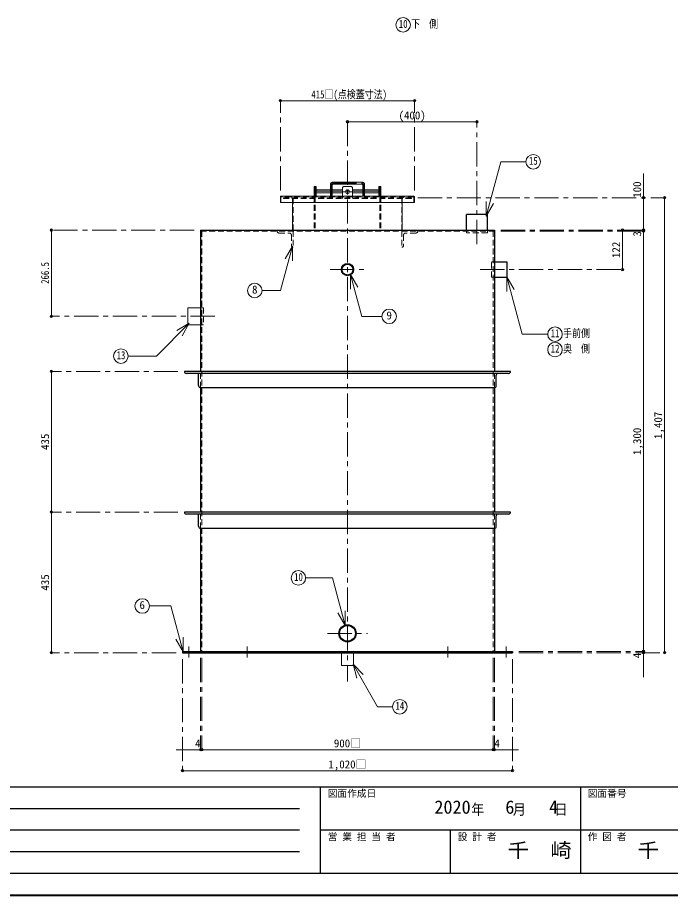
# Model space of a CAD drawing. Units: millimetres at full size, sheet at 1:15; details may follow other scales. Extents: x -3184 to 2891, y -2037 to 2178.
# Drawn here: x -1166 to 851, y -2037 to 678 of the extents above; entities that cross this region are included whole.
import ezdxf
from ezdxf.enums import TextEntityAlignment as Align

# ---------------------------------------------------------------- set-up
doc = ezdxf.new("R2010")
doc.units = ezdxf.units.MM
doc.header["$LTSCALE"] = 15
doc.header["$PDMODE"] = 32
doc.header["$PDSIZE"] = 7.5
doc.linetypes.add('CHAIN1', pattern=[8, 5, -1, 1, -1])
doc.linetypes.add('DASHED1', pattern=[1.8, 1.2, -0.6])
doc.layers.add('0-0', color=7, linetype='Continuous', lineweight=18)
doc.styles.add('ＭＳ ゴシック', font='')
doc.styles.get('ＭＳ ゴシック').set_extended_font_data('MS Gothic')

msp = doc.modelspace()

# ---------------------------------------------------------------- linework, layer by layer
at = {"layer": '0-0', "color": 4, "linetype": 'CHAIN1', "lineweight": 9}
for p, q in [((-354.2, 143.37), (-354.2, 420.37)), ((60.8, 143.37), (60.8, 420.37)), ((-146.7, 355.37), (-146.7, -1375.63)), ((253.3, -22.63), (253.3, 355.37)), ((-193.7, 165.37), (-99.7, 165.37)), ((-249.7, 140.37), (-199.7, 140.37)), ((-196.7, 162.37), (-196.7, 125.37)), ((-193.7, 140.37), (-161.7, 140.37)), ((-162.7, 139.07), (-130.7, 139.07)), ((-131.7, 140.37), (-99.7, 140.37)), ((-96.7, 162.37), (-96.7, 125.37)), ((-43.7, 140.37), (-93.7, 140.37)), ((70.8, 120.37), (833.3, 120.37)), ((-620.7, 20.37), (-1061.7, 20.37)), ((327.3, 20.37), (768.3, 20.37)), ((327.3, 17.37), (768.3, 17.37)), ((-200.7, -101.63), (-92.7, -101.63)), ((263.3, -101.63), (703.3, -101.63)), ((-556.7, -246.13), (-1061.7, -246.13)), ((-670.7, -416.63), (-1061.7, -416.63)), ((-670.7, -851.63), (-1061.7, -851.63)), ((-208.2, -1226.63), (-85.2, -1226.63)), ((-636.7, -1267.63), (-636.7, -1301.63)), ((-456.7, -1267.63), (-456.7, -1301.63)), ((163.3, -1267.63), (163.3, -1301.63)), ((343.3, -1267.63), (343.3, -1301.63)), ((-676.7, -1286.63), (-1061.7, -1286.63)), ((-600.7, -1302.63), (-600.7, -1586.63)), ((-596.7, -1302.63), (-596.7, -1586.63)), ((303.3, -1302.63), (303.3, -1586.63)), ((307.3, -1302.63), (307.3, -1586.63)), ((383.3, -1282.63), (768.3, -1282.63)), ((383.3, -1286.63), (833.3, -1286.63)), ((-656.7, -1306.63), (-656.7, -1651.63)), ((363.3, -1306.63), (363.3, -1651.63))]:
    msp.add_line(p, q, dxfattribs=at)
at = {"layer": '0-0', "color": 4, "lineweight": 9}
for p, q in [((-354.2, 420.37), (60.8, 420.37)), ((-146.7, 355.37), (253.3, 355.37)), ((768.3, 20.37), (768.3, 195.37)), ((-249.7, 155.37), (-249.7, 125.37)), ((-246.7, 155.37), (-249.7, 155.37)), ((-243.7, 144.87), (-199.7, 144.87)), ((-243.7, 135.87), (-199.7, 135.87)), ((-193.7, 144.87), (-161.7, 144.87)), ((-193.7, 135.87), (-161.7, 135.87)), ((-131.7, 144.87), (-99.7, 144.87)), ((-131.7, 135.87), (-99.7, 135.87)), ((-49.7, 144.87), (-93.7, 144.87)), ((-49.7, 135.87), (-93.7, 135.87)), ((-46.7, 155.37), (-43.7, 155.37)), ((-43.7, 155.37), (-43.7, 125.37)), ((833.3, -1286.63), (833.3, 120.37)), ((-316.2, 105.37), (-316.2, 20.37)), ((22.8, 105.37), (22.8, 20.37)), ((-1061.7, -246.13), (-1061.7, 20.37)), ((703.3, -101.63), (703.3, 20.37)), ((768.3, 20.37), (768.3, 17.37)), ((768.3, 17.37), (768.3, -1282.63)), ((-1061.7, -416.63), (-1061.7, -851.63)), ((-1061.7, -851.63), (-1061.7, -1286.63)), ((768.3, -1282.63), (768.3, -1361.63)), ((-596.7, -1586.63), (-675.7, -1586.63)), ((303.3, -1586.63), (-596.7, -1586.63)), ((303.3, -1586.63), (382.3, -1586.63)), ((-656.7, -1651.63), (363.3, -1651.63))]:
    msp.add_line(p, q, dxfattribs=at)
at = {"layer": '0-0'}
for p, q in [((281.95, 63.37), (327.08, 231.8)), ((404.84, 231.8), (327.08, 231.8)), ((-99.7, 168.37), (-193.7, 168.37)), ((-246.7, 155.37), (-243.7, 155.37)), ((-246.7, 155.37), (-246.7, 125.37)), ((-243.7, 125.37), (-243.7, 155.37)), ((-199.7, 162.37), (-199.7, 125.37)), ((-193.7, 160.87), (-193.7, 125.37)), ((-101.2, 162.37), (-192.2, 162.37)), ((-161.7, 152.07), (-158.7, 155.07)), ((-161.7, 152.07), (-161.7, 125.37)), ((-134.7, 155.07), (-158.7, 155.07)), ((-134.7, 155.07), (-131.7, 152.07)), ((-131.7, 152.07), (-131.7, 125.37)), ((-99.7, 160.87), (-99.7, 125.37)), ((-93.7, 162.37), (-93.7, 125.37)), ((-46.7, 155.37), (-49.7, 155.37)), ((-49.7, 125.37), (-49.7, 155.37)), ((-46.7, 155.37), (-46.7, 125.37)), ((-354.2, 123.37), (-354.2, 105.37)), ((-352.2, 125.37), (58.8, 125.37)), ((60.8, 123.37), (60.8, 105.37)), ((60.8, 105.37), (-354.2, 105.37)), ((281.95, 63.37), (281.95, 108.37)), ((281.95, 63.37), (304.45, 102.34)), ((-317.07, -29.57), (-353.73, -166.39)), ((-317.07, -29.57), (-339.57, -68.54)), ((-317.07, -29.57), (-317.07, -74.57)), ((-137.06, -116.75), (-114.56, -155.73)), ((-137.06, -116.75), (-137.06, -161.75)), ((345.66, -123.97), (368.16, -162.94)), ((345.66, -123.97), (345.66, -168.97)), ((345.66, -123.97), (393.21, -301.45)), ((-410.67, -166.39), (-353.73, -166.39)), ((-639.7, -272.63), (-639.7, -219.63)), ((-639.7, -219.63), (-600.7, -219.63)), ((-635.52, -267.78), (-674.49, -290.28)), ((-635.52, -267.78), (-658.02, -306.75)), ((-639.7, -272.63), (-600.7, -272.63)), ((472.18, -301.45), (393.21, -301.45)), ((-275.99, -1055.19), (-193.26, -1055.19)), ((-153.96, -1201.87), (-193.26, -1055.19)), ((-692.85, -1141.95), (-758.64, -1141.95)), ((-654.94, -1283.43), (-692.85, -1141.95)), ((-153.96, -1201.87), (-176.46, -1162.9)), ((-153.96, -1201.87), (-153.96, -1156.87)), ((-654.94, -1283.43), (-677.44, -1244.46)), ((-654.94, -1283.43), (-654.94, -1238.43)), ((-165.7, -1286.63), (-165.7, -1325.63)), ((-127.7, -1286.63), (-127.7, -1325.63)), ((-127.7, -1325.63), (-165.7, -1325.63)), ((-129.62, -1322.12), (-117.97, -1365.59)), ((-129.62, -1322.12), (-97.8, -1353.94)), ((-129.62, -1322.12), (-53.75, -1453.54)), ((-7.65, -1453.54), (-53.75, -1453.54))]:
    msp.add_line(p, q, dxfattribs=at)
at = {"layer": '0-0', "color": 4, "linetype": 'DASHED1', "lineweight": 9}
for p, q in [((-249.7, 144.87), (-243.7, 144.87)), ((-249.7, 135.87), (-243.7, 135.87)), ((-43.7, 144.87), (-49.7, 144.87)), ((-43.7, 135.87), (-49.7, 135.87)), ((-352.2, 122.37), (-352.2, 105.37)), ((57.8, 123.37), (-351.2, 123.37)), ((-344.2, 120.37), (-344.2, 118.37)), ((50.8, 120.37), (-344.2, 120.37)), ((50.8, 118.37), (-344.2, 118.37)), ((-339.2, 123.37), (-339.2, 120.37)), ((-319.2, 123.37), (-319.2, 120.37)), ((-316.2, 117.37), (-316.2, 105.37)), ((-314.2, 118.37), (-314.2, 17.37)), ((-249.7, 125.37), (-249.7, 20.37)), ((-246.7, 125.37), (-246.7, 20.37)), ((-166.45, 125.37), (-166.45, 123.37)), ((-161.7, 118.37), (-161.7, 125.37)), ((-131.7, 118.37), (-131.7, 125.37)), ((-126.95, 125.37), (-126.95, 123.37)), ((-46.7, 125.37), (-46.7, 20.37)), ((-43.7, 125.37), (-43.7, 20.37)), ((20.8, 118.37), (20.8, 17.37)), ((22.8, 117.37), (22.8, 105.37)), ((25.8, 123.37), (25.8, 120.37)), ((45.8, 123.37), (45.8, 120.37)), ((50.8, 120.37), (50.8, 118.37)), ((58.8, 122.37), (58.8, 105.37)), ((-600.7, -219.63), (-591.7, -219.63)), ((-591.7, -219.63), (-591.7, -272.63)), ((-600.7, -272.63), (-591.7, -272.63)), ((-643.7, -1282.63), (-643.7, -1286.63)), ((-629.7, -1282.63), (-629.7, -1286.63)), ((-165.7, -1286.63), (-165.7, -1282.63)), ((-127.7, -1286.63), (-127.7, -1282.63)), ((336.3, -1282.63), (336.3, -1286.63)), ((350.3, -1282.63), (350.3, -1286.63))]:
    msp.add_line(p, q, dxfattribs=at)
at = {"layer": '0-0', "color": 5, "lineweight": 25}
for p, q in [((285.8, 68.37), (220.8, 68.37)), ((220.8, 20.37), (220.8, 68.37)), ((285.8, 20.37), (285.8, 68.37)), ((-600.7, 20.37), (307.3, 20.37)), ((-600.7, 20.37), (-600.7, -416.63)), ((307.3, 20.37), (307.3, -416.63)), ((307.3, -78.13), (346.3, -78.13)), ((346.3, -78.13), (346.3, -125.13)), ((307.3, -125.13), (346.3, -125.13)), ((357.3, -416.63), (-650.7, -416.63)), ((351.3, -422.63), (-644.7, -422.63)), ((-606.7, -460.63), (-606.7, -428.63)), ((313.3, -460.63), (313.3, -428.63)), ((-600.7, -466.63), (-600.7, -851.63)), ((-600.7, -466.63), (307.3, -466.63)), ((307.3, -466.63), (307.3, -851.63)), ((357.3, -851.63), (-650.7, -851.63)), ((351.3, -857.63), (-644.7, -857.63)), ((-606.7, -895.63), (-606.7, -863.63)), ((313.3, -895.63), (313.3, -863.63)), ((-600.7, -901.63), (307.3, -901.63)), ((-600.7, -901.63), (-600.7, -1282.63)), ((307.3, -901.63), (307.3, -1282.63)), ((-656.7, -1282.63), (-656.7, -1286.63)), ((-656.7, -1286.63), (363.3, -1286.63))]:
    msp.add_line(p, q, dxfattribs=at)
at = {"layer": '0-0', "linetype": 'DASHED1'}
for p, q in [((-600.7, 17.37), (307.3, 17.37)), ((-596.7, 17.37), (-596.7, -1282.63)), ((-358.2, 11.37), (-326.2, 11.37)), ((-320.2, 5.37), (-320.2, -26.63)), ((-314.2, 17.37), (-314.2, -32.63)), ((20.8, 17.37), (20.8, -32.63)), ((26.8, 5.37), (26.8, -26.63)), ((64.8, 11.37), (32.8, 11.37)), ((285.8, 12.37), (285.8, 20.37)), ((303.3, 17.37), (303.3, -1282.63)), ((298.3, -78.13), (307.3, -78.13)), ((298.3, -125.13), (298.3, -78.13)), ((298.3, -125.13), (307.3, -125.13)), ((-600.7, -466.63), (-600.7, -416.63)), ((307.3, -466.63), (307.3, -416.63)), ((-600.7, -901.63), (-600.7, -851.63)), ((307.3, -901.63), (307.3, -851.63)), ((-463.7, -1282.63), (-463.7, -1286.63)), ((-449.7, -1282.63), (-449.7, -1286.63)), ((156.3, -1282.63), (156.3, -1286.63)), ((170.3, -1282.63), (170.3, -1286.63))]:
    msp.add_line(p, q, dxfattribs=at)
at = {"layer": '0-0', "color": 6, "lineweight": 25}
for p, q in [((-3116.7, -1701.77), (2823.3, -1701.77)), ((-230.27, -1969.63), (-230.27, -1701.77)), ((573.3, -1701.77), (573.3, -1969.63)), ((-1687.42, -1768.74), (-294.56, -1768.74)), ((-294.56, -1835.7), (-1687.42, -1835.7)), ((2823.3, -1835.7), (-230.27, -1835.7)), ((171.51, -1969.63), (171.51, -1835.7)), ((-294.56, -1902.67), (-1687.42, -1902.67)), ((2823.3, -1969.63), (-3116.7, -1969.63))]:
    msp.add_line(p, q, dxfattribs=at)
at = {"layer": '0-0', "color": 1, "lineweight": 40}
msp.add_line((2890.8, -2037.13), (-3184.2, -2037.13), dxfattribs=at)
at = {"layer": '0-0', "linetype": 'DASHED1'}
msp.add_lwpolyline([(285.8, 12.37), (220.8, 12.37), (220.8, 20.37)], dxfattribs=at)
at = {"layer": '0-0'}
for points in [[(-137.06, -116.75), (-102.34, -246.34), (-40.37, -246.34)], [(-635.52, -267.78), (-737.09, -369.35), (-824.56, -369.35)]]:
    msp.add_lwpolyline(points, dxfattribs=at)
at = {"layer": '0-0', "color": 5, "lineweight": 25}
msp.add_lwpolyline([(-656.7, -1282.63), (363.3, -1282.63), (363.3, -1286.63)], dxfattribs=at)
at = {"layer": '0-0'}
for centre, radius in [((25.17, 655.22), 22.5), ((427.34, 231.8), 22.5), ((-146.7, 139.07), 6), ((-433.17, -166.39), 22.5), ((-17.87, -246.34), 22.5), ((494.68, -301.45), 22.5), ((-847.06, -369.35), 22.5), ((494.68, -348.95), 22.5), ((-298.49, -1055.19), 22.5), ((-781.14, -1141.95), 22.5), ((14.85, -1453.54), 22.5)]:
    msp.add_circle(centre, radius, dxfattribs=at)
at = {"layer": '0-0', "color": 5, "lineweight": 25}
for centre, radius in [((-146.7, -101.63), 19), ((-146.7, -101.63), 17), ((-146.7, -1226.63), 26.5), ((-146.7, -1226.63), 24.3)]:
    msp.add_circle(centre, radius, dxfattribs=at)
at = {"layer": '0-0'}
for centre, radius, start, end in [((-193.7, 162.37), 6, 90, 180), ((-99.7, 162.37), 6, 0, 90), ((-192.2, 160.87), 1.5, 90, 180), ((-101.2, 160.87), 1.5, 0, 90), ((-352.2, 123.37), 2, 90, 180), ((58.8, 123.37), 2, 0, 90)]:
    msp.add_arc(centre, radius, start, end, dxfattribs=at)
at = {"layer": '0-0', "color": 4, "linetype": 'CHAIN1', "lineweight": 9}
for centre, start, end in [((-193.7, 162.37), 90, 180), ((-99.7, 162.37), 0, 90)]:
    msp.add_arc(centre, 3, start, end, dxfattribs=at)
at = {"layer": '0-0', "color": 4, "linetype": 'DASHED1', "lineweight": 9}
for centre, radius, start, end in [((-351.2, 122.37), 1, 90, 180), ((-317.2, 117.37), 1, 0, 90), ((-316.2, 118.37), 2, 0, 90), ((22.8, 118.37), 2, 90, 180), ((23.8, 117.37), 1, 90, 180), ((57.8, 122.37), 1, 0, 90)]:
    msp.add_arc(centre, radius, start, end, dxfattribs=at)
at = {"layer": '0-0', "linetype": 'DASHED1'}
for centre, start, end in [((-358.2, 17.37), 180, 270), ((-326.2, 5.37), 0, 90), ((32.8, 5.37), 90, 180), ((64.8, 17.37), 270, 0), ((-314.2, -26.63), 180, 270), ((20.8, -26.63), 270, 0)]:
    msp.add_arc(centre, 6, start, end, dxfattribs=at)
at = {"layer": '0-0', "color": 5, "lineweight": 25}
for centre, start, end in [((-644.7, -416.63), 180, 270), ((-612.7, -428.63), 0, 90), ((319.3, -428.63), 90, 180), ((351.3, -416.63), 270, 0), ((-600.7, -460.63), 180, 270), ((307.3, -460.63), 270, 0), ((-644.7, -851.63), 180, 270), ((-612.7, -863.63), 0, 90), ((319.3, -863.63), 90, 180), ((351.3, -851.63), 270, 0), ((-600.7, -895.63), 180, 270), ((307.3, -895.63), 270, 0)]:
    msp.add_arc(centre, 6, start, end, dxfattribs=at)
at = {"layer": '0-0', "color": 1}
for p in [(-354.2, 420.37), (60.8, 420.37), (-146.7, 355.37), (253.3, 355.37), (768.3, 120.37), (833.3, 120.37), (-1061.7, 20.37), (703.3, 20.37), (768.3, 20.37), (768.3, 17.37), (703.3, -101.63), (-1061.7, -246.13), (-1061.7, -416.63), (-1061.7, -851.63), (-1061.7, -1286.63), (768.3, -1282.63), (768.3, -1286.63), (833.3, -1286.63), (-600.7, -1586.63), (-596.7, -1586.63), (303.3, -1586.63), (307.3, -1586.63), (-656.7, -1651.63), (363.3, -1651.63)]:
    msp.add_point(p, dxfattribs=at)

# ---------------------------------------------------------------- texts
at = {"layer": '0-0', "style": 'ＭＳ ゴシック'}
for s, height, width, p in [('10', 24.74, 0.8, (12.04, 638.34)), ('下\u3000側', 24.74, 0.8, (50.17, 638.34)), ('415□(点検蓋寸法)', 24.74, 0.8, (-258.26, 420.37)), ('15', 24.74, 0.8, (414.22, 214.92)), ('11', 24.74, 0.8, (481.55, -318.32)), ('手前側', 24.74, 0.8, (519.68, -318.32)), ('12', 24.74, 0.8, (481.55, -365.82)), ('奥\u3000側', 24.74, 0.8, (519.68, -365.82)), ('13', 24.74, 0.8, (-860.18, -386.22)), ('10', 24.74, 0.8, (-311.61, -1072.07)), ('14', 24.74, 0.8, (1.72, -1470.42)), ('千\u3000崎', 43.99, 1.1, (348.3, -1932.67)), ('千\u3000崎', 43.99, 1.1, (750.08, -1932.67))]:
    msp.add_text(s, height=height, dxfattribs=dict(at, width=width)).set_placement(p, align=Align.BOTTOM_LEFT)
for s, height, p in [('(400)', 24.74, (11.11, 355.37)), ('8', 24.74, (-441.61, -183.27)), ('9', 24.74, (-26.3, -263.22)), ('6', 24.74, (-789.58, -1158.83)), ('4', 24.74, (-617.58, -1586.63)), ('900□', 24.74, (-188.89, -1586.63)), ('4', 24.74, (307.3, -1586.63)), ('1,020□', 24.74, (-205.76, -1651.63)), ('図面作成日', 21.99, (-207.77, -1739.27)), ('図面番号', 21.99, (595.8, -1739.27)), ('2020', 41.24, (121.8, -1796.86)), ('6', 41.24, (341.17, -1796.86)), ('4', 41.24, (476.17, -1796.86)), ('営 業 担 当 者', 21.99, (-207.77, -1873.2)), ('設 計 者', 21.99, (194.01, -1873.2)), ('作 図 者', 21.99, (595.8, -1873.2))]:
    msp.add_text(s, height=height, dxfattribs=at).set_placement(p, align=Align.BOTTOM_LEFT)
for s, p in [('100', (768.3, 120.37)), ('3', (768.3, 0.49)), ('122', (703.3, -65.94)), ('1,407', (833.3, -625.32)), ('1,300', (768.3, -674.82)), ('435', (-1061.7, -659.44)), ('435', (-1061.7, -1094.44)), ('4', (768.3, -1303.51))]:
    msp.add_text(s, height=24.74, rotation=90, dxfattribs=at).set_placement(p, align=Align.BOTTOM_LEFT)
at = {"layer": '0-0', "style": 'ＭＳ ゴシック', "width": 0.8}
msp.add_text('266.5', height=24.74, rotation=90, dxfattribs=at).set_placement((-1061.7, -145.69), align=Align.BOTTOM_LEFT)
at = {"layer": '0-0', "insert": (235.8, -1791.24), "char_height": 32.99, "attachment_point": 7, "style": 'ＭＳ ゴシック'}
msp.add_mtext('\\T1.27;\\W0.9;年\\~\\~\\~月\\~\\~\\~日', dxfattribs=at)

doc.saveas('drawing.dxf')
